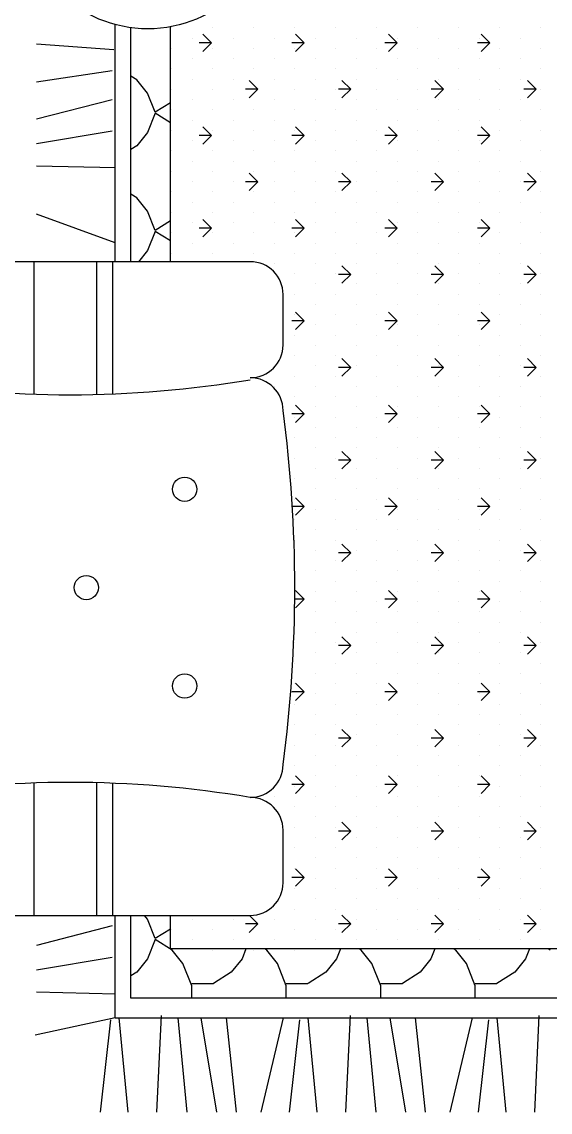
# Model space of a CAD drawing. Header units: inches. Extents: x 10.1 to 52.6, y 12.1 to 36.9.
# Drawn here: x 38.785 to 39.591, y 24.409 to 26.072 of the extents above; entities that cross this region are included whole.
import ezdxf

# ---------------------------------------------------------------- set-up
doc = ezdxf.new("R2010")
doc.units = ezdxf.units.IN
doc.header["$MEASUREMENT"] = 0
doc.layers.add('02', color=2, linetype='Continuous')
doc.layers.add('4', color=4, linetype='Continuous')

msp = doc.modelspace()

# ---------------------------------------------------------------- linework, layer by layer
at = {"layer": '02'}
for p, q in [((38.9278, 25.7063), (38.9278, 26.068)), ((38.9518, 25.7063), (38.9518, 26.0632)), ((39.0118, 25.7063), (39.0118, 26.0646)), ((39.014, 26.0629), (39.014, 26.0629)), ((39.0765, 26.0629), (39.0765, 26.0629)), ((39.139, 26.0629), (39.139, 26.0629)), ((39.2015, 26.0629), (39.2015, 26.0629)), ((39.264, 26.0629), (39.264, 26.0629)), ((39.3265, 26.0629), (39.3265, 26.0629)), ((39.389, 26.0629), (39.389, 26.0629)), ((39.4515, 26.0629), (39.4515, 26.0629)), ((39.514, 26.0629), (39.514, 26.0629)), ((39.5765, 26.0629), (39.5765, 26.0629)), ((39.0452, 26.0473), (39.0452, 26.0473)), ((39.0744, 26.0402), (39.0612, 26.0534)), ((39.1077, 26.0473), (39.1077, 26.0473)), ((39.1702, 26.0473), (39.1702, 26.0473)), ((39.2159, 26.0402), (39.2026, 26.0534)), ((39.2327, 26.0473), (39.2327, 26.0473)), ((39.2952, 26.0473), (39.2952, 26.0473)), ((39.3573, 26.0402), (39.344, 26.0534)), ((39.3577, 26.0473), (39.3577, 26.0473)), ((39.4202, 26.0473), (39.4202, 26.0473)), ((39.4827, 26.0473), (39.4827, 26.0473)), ((39.4987, 26.0402), (39.4854, 26.0534)), ((39.5452, 26.0473), (39.5452, 26.0473)), ((38.9256, 26.0294), (38.8078, 26.0378)), ((39.014, 26.0316), (39.014, 26.0316)), ((39.0744, 26.0402), (39.0557, 26.0402)), ((39.0744, 26.0402), (39.0612, 26.0269)), ((39.0765, 26.0316), (39.0765, 26.0316)), ((39.139, 26.0316), (39.139, 26.0316)), ((39.2159, 26.0402), (39.1971, 26.0402)), ((39.2015, 26.0316), (39.2015, 26.0316)), ((39.2159, 26.0402), (39.2026, 26.0269)), ((39.264, 26.0316), (39.264, 26.0316)), ((39.3265, 26.0316), (39.3265, 26.0316)), ((39.3573, 26.0402), (39.3385, 26.0402)), ((39.3573, 26.0402), (39.344, 26.0269)), ((39.389, 26.0316), (39.389, 26.0316)), ((39.4515, 26.0316), (39.4515, 26.0316)), ((39.4987, 26.0402), (39.48, 26.0402)), ((39.4987, 26.0402), (39.4854, 26.0269)), ((39.514, 26.0316), (39.514, 26.0316)), ((39.5765, 26.0316), (39.5765, 26.0316)), ((39.0452, 26.016), (39.0452, 26.016)), ((39.1077, 26.016), (39.1077, 26.016)), ((39.1702, 26.016), (39.1702, 26.016)), ((39.2327, 26.016), (39.2327, 26.016)), ((39.2952, 26.016), (39.2952, 26.016)), ((39.3577, 26.016), (39.3577, 26.016)), ((39.4202, 26.016), (39.4202, 26.016)), ((39.4827, 26.016), (39.4827, 26.016)), ((39.5452, 26.016), (39.5452, 26.016)), ((38.923, 25.9974), (38.8078, 25.9801)), ((39.014, 26.0004), (39.014, 26.0004)), ((39.0765, 26.0004), (39.0765, 26.0004)), ((39.139, 26.0004), (39.139, 26.0004)), ((39.2015, 26.0004), (39.2015, 26.0004)), ((39.264, 26.0004), (39.264, 26.0004)), ((39.3265, 26.0004), (39.3265, 26.0004)), ((39.389, 26.0004), (39.389, 26.0004)), ((39.4515, 26.0004), (39.4515, 26.0004)), ((39.514, 26.0004), (39.514, 26.0004)), ((39.5765, 26.0004), (39.5765, 26.0004)), ((38.9606, 25.9839), (38.9518, 25.9895)), ((38.9606, 25.9839), (38.9518, 25.9895)), ((38.977, 25.9635), (38.9607, 25.9839)), ((39.0452, 25.9848), (39.0452, 25.9848)), ((39.1077, 25.9848), (39.1077, 25.9848)), ((39.1451, 25.9695), (39.1319, 25.9827)), ((39.1702, 25.9848), (39.1702, 25.9848)), ((39.2327, 25.9848), (39.2327, 25.9848)), ((39.2866, 25.9695), (39.2733, 25.9827)), ((39.2952, 25.9848), (39.2952, 25.9848)), ((39.3577, 25.9848), (39.3577, 25.9848)), ((39.428, 25.9695), (39.4147, 25.9827)), ((39.4202, 25.9848), (39.4202, 25.9848)), ((39.4827, 25.9848), (39.4827, 25.9848)), ((39.5452, 25.9848), (39.5452, 25.9848)), ((39.5694, 25.9695), (39.5562, 25.9827)), ((38.9887, 25.9341), (38.977, 25.9635)), ((39.014, 25.9691), (39.014, 25.9691)), ((39.0765, 25.9691), (39.0765, 25.9691)), ((39.1451, 25.9695), (39.1264, 25.9695)), ((39.1451, 25.9695), (39.1319, 25.9562)), ((39.139, 25.9691), (39.139, 25.9691)), ((39.2015, 25.9691), (39.2015, 25.9691)), ((39.264, 25.9691), (39.264, 25.9691)), ((39.2866, 25.9695), (39.2678, 25.9695)), ((39.2866, 25.9695), (39.2733, 25.9562)), ((39.3265, 25.9691), (39.3265, 25.9691)), ((39.389, 25.9691), (39.389, 25.9691)), ((39.428, 25.9695), (39.4092, 25.9695)), ((39.428, 25.9695), (39.4147, 25.9562)), ((39.4515, 25.9691), (39.4515, 25.9691)), ((39.514, 25.9691), (39.514, 25.9691)), ((39.5694, 25.9695), (39.5507, 25.9695)), ((39.5694, 25.9695), (39.5562, 25.9562)), ((39.5765, 25.9691), (39.5765, 25.9691)), ((38.923, 25.9534), (38.8078, 25.9235)), ((39.0118, 25.9485), (38.9888, 25.9341)), ((39.0118, 25.9485), (38.9888, 25.9341)), ((39.0452, 25.9535), (39.0452, 25.9535)), ((39.1077, 25.9535), (39.1077, 25.9535)), ((39.1702, 25.9535), (39.1702, 25.9535)), ((39.2327, 25.9535), (39.2327, 25.9535)), ((39.2952, 25.9535), (39.2952, 25.9535)), ((39.3577, 25.9535), (39.3577, 25.9535)), ((39.4202, 25.9535), (39.4202, 25.9535)), ((39.4827, 25.9535), (39.4827, 25.9535)), ((39.5452, 25.9535), (39.5452, 25.9535)), ((38.9887, 25.9326), (38.977, 25.9032)), ((39.0118, 25.9182), (38.9887, 25.9326)), ((39.0118, 25.9182), (38.9887, 25.9326)), ((39.014, 25.9379), (39.014, 25.9379)), ((39.0765, 25.9379), (39.0765, 25.9379)), ((39.139, 25.9379), (39.139, 25.9379)), ((39.2015, 25.9379), (39.2015, 25.9379)), ((39.264, 25.9379), (39.264, 25.9379)), ((39.3265, 25.9379), (39.3265, 25.9379)), ((39.389, 25.9379), (39.389, 25.9379)), ((39.4515, 25.9379), (39.4515, 25.9379)), ((39.514, 25.9379), (39.514, 25.9379)), ((39.5765, 25.9379), (39.5765, 25.9379)), ((39.0452, 25.9223), (39.0452, 25.9223)), ((39.0744, 25.8988), (39.0612, 25.912)), ((39.1077, 25.9223), (39.1077, 25.9223)), ((39.1702, 25.9223), (39.1702, 25.9223)), ((39.2159, 25.8988), (39.2026, 25.912)), ((39.2327, 25.9223), (39.2327, 25.9223)), ((39.2952, 25.9223), (39.2952, 25.9223)), ((39.3573, 25.8988), (39.344, 25.912)), ((39.3577, 25.9223), (39.3577, 25.9223)), ((39.4202, 25.9223), (39.4202, 25.9223)), ((39.4827, 25.9223), (39.4827, 25.9223)), ((39.4987, 25.8988), (39.4854, 25.912)), ((39.5452, 25.9223), (39.5452, 25.9223)), ((38.923, 25.9054), (38.8078, 25.8861)), ((38.977, 25.9032), (38.9607, 25.8828)), ((39.014, 25.9066), (39.014, 25.9066)), ((39.0452, 25.891), (39.0452, 25.891)), ((39.0744, 25.8988), (39.0557, 25.8988)), ((39.0744, 25.8988), (39.0612, 25.8855)), ((39.0765, 25.9066), (39.0765, 25.9066)), ((39.1077, 25.891), (39.1077, 25.891)), ((39.139, 25.9066), (39.139, 25.9066)), ((39.1702, 25.891), (39.1702, 25.891)), ((39.2159, 25.8988), (39.1971, 25.8988)), ((39.2015, 25.9066), (39.2015, 25.9066)), ((39.2159, 25.8988), (39.2026, 25.8855)), ((39.2327, 25.891), (39.2327, 25.891)), ((39.264, 25.9066), (39.264, 25.9066)), ((39.2952, 25.891), (39.2952, 25.891)), ((39.3265, 25.9066), (39.3265, 25.9066)), ((39.3573, 25.8988), (39.3385, 25.8988)), ((39.3573, 25.8988), (39.344, 25.8855)), ((39.3577, 25.891), (39.3577, 25.891)), ((39.389, 25.9066), (39.389, 25.9066)), ((39.4202, 25.891), (39.4202, 25.891)), ((39.4515, 25.9066), (39.4515, 25.9066)), ((39.4987, 25.8988), (39.48, 25.8988)), ((39.4827, 25.891), (39.4827, 25.891)), ((39.4987, 25.8988), (39.4854, 25.8855)), ((39.514, 25.9066), (39.514, 25.9066)), ((39.5452, 25.891), (39.5452, 25.891)), ((39.5765, 25.9066), (39.5765, 25.9066)), ((38.9607, 25.8828), (38.9518, 25.8772)), ((38.9607, 25.8828), (38.9518, 25.8772)), ((39.014, 25.8754), (39.014, 25.8754)), ((39.0765, 25.8754), (39.0765, 25.8754)), ((39.139, 25.8754), (39.139, 25.8754)), ((39.2015, 25.8754), (39.2015, 25.8754)), ((39.264, 25.8754), (39.264, 25.8754)), ((39.3265, 25.8754), (39.3265, 25.8754)), ((39.389, 25.8754), (39.389, 25.8754)), ((39.4515, 25.8754), (39.4515, 25.8754)), ((39.514, 25.8754), (39.514, 25.8754)), ((39.5765, 25.8754), (39.5765, 25.8754)), ((39.0452, 25.8598), (39.0452, 25.8598)), ((39.1077, 25.8598), (39.1077, 25.8598)), ((39.1702, 25.8598), (39.1702, 25.8598)), ((39.2327, 25.8598), (39.2327, 25.8598)), ((39.2952, 25.8598), (39.2952, 25.8598)), ((39.3577, 25.8598), (39.3577, 25.8598)), ((39.4202, 25.8598), (39.4202, 25.8598)), ((39.4827, 25.8598), (39.4827, 25.8598)), ((39.5452, 25.8598), (39.5452, 25.8598)), ((38.9283, 25.8493), (38.8078, 25.8522)), ((39.014, 25.8441), (39.014, 25.8441)), ((39.0765, 25.8441), (39.0765, 25.8441)), ((39.1451, 25.828), (39.1319, 25.8413)), ((39.139, 25.8441), (39.139, 25.8441)), ((39.2015, 25.8441), (39.2015, 25.8441)), ((39.264, 25.8441), (39.264, 25.8441)), ((39.2866, 25.828), (39.2733, 25.8413)), ((39.3265, 25.8441), (39.3265, 25.8441)), ((39.389, 25.8441), (39.389, 25.8441)), ((39.428, 25.828), (39.4147, 25.8413)), ((39.4515, 25.8441), (39.4515, 25.8441)), ((39.514, 25.8441), (39.514, 25.8441)), ((39.5694, 25.828), (39.5562, 25.8413)), ((39.5765, 25.8441), (39.5765, 25.8441)), ((39.0452, 25.8285), (39.0452, 25.8285)), ((39.1077, 25.8285), (39.1077, 25.8285)), ((39.1451, 25.828), (39.1264, 25.828)), ((39.1451, 25.828), (39.1319, 25.8148)), ((39.1702, 25.8285), (39.1702, 25.8285)), ((39.2327, 25.8285), (39.2327, 25.8285)), ((39.2866, 25.828), (39.2678, 25.828)), ((39.2866, 25.828), (39.2733, 25.8148)), ((39.2952, 25.8285), (39.2952, 25.8285)), ((39.3577, 25.8285), (39.3577, 25.8285)), ((39.428, 25.828), (39.4092, 25.828)), ((39.428, 25.828), (39.4147, 25.8148)), ((39.4202, 25.8285), (39.4202, 25.8285)), ((39.4827, 25.8285), (39.4827, 25.8285)), ((39.5452, 25.8285), (39.5452, 25.8285)), ((39.5694, 25.828), (39.5507, 25.828)), ((39.5694, 25.828), (39.5562, 25.8148)), ((38.9606, 25.8039), (38.9518, 25.8095)), ((38.9606, 25.8039), (38.9518, 25.8095)), ((39.014, 25.8129), (39.014, 25.8129)), ((39.0765, 25.8129), (39.0765, 25.8129)), ((39.139, 25.8129), (39.139, 25.8129)), ((39.2015, 25.8129), (39.2015, 25.8129)), ((39.264, 25.8129), (39.264, 25.8129)), ((39.3265, 25.8129), (39.3265, 25.8129)), ((39.389, 25.8129), (39.389, 25.8129)), ((39.4515, 25.8129), (39.4515, 25.8129)), ((39.514, 25.8129), (39.514, 25.8129)), ((39.5765, 25.8129), (39.5765, 25.8129)), ((38.977, 25.7835), (38.9607, 25.8039)), ((39.0452, 25.7973), (39.0452, 25.7973)), ((39.1077, 25.7973), (39.1077, 25.7973)), ((39.1702, 25.7973), (39.1702, 25.7973)), ((39.2327, 25.7973), (39.2327, 25.7973)), ((39.2952, 25.7973), (39.2952, 25.7973)), ((39.3577, 25.7973), (39.3577, 25.7973)), ((39.4202, 25.7973), (39.4202, 25.7973)), ((39.4827, 25.7973), (39.4827, 25.7973)), ((39.5452, 25.7973), (39.5452, 25.7973)), ((38.9278, 25.7351), (38.8078, 25.779)), ((38.9887, 25.7541), (38.977, 25.7835)), ((39.014, 25.7816), (39.014, 25.7816)), ((39.0765, 25.7816), (39.0765, 25.7816)), ((39.139, 25.7816), (39.139, 25.7816)), ((39.2015, 25.7816), (39.2015, 25.7816)), ((39.264, 25.7816), (39.264, 25.7816)), ((39.3265, 25.7816), (39.3265, 25.7816)), ((39.389, 25.7816), (39.389, 25.7816)), ((39.4515, 25.7816), (39.4515, 25.7816)), ((39.514, 25.7816), (39.514, 25.7816)), ((39.5765, 25.7816), (39.5765, 25.7816)), ((39.0118, 25.7685), (38.9888, 25.7541)), ((39.0118, 25.7685), (38.9888, 25.7541)), ((39.0452, 25.766), (39.0452, 25.766)), ((39.0744, 25.7573), (39.0612, 25.7706)), ((39.1077, 25.766), (39.1077, 25.766)), ((39.1702, 25.766), (39.1702, 25.766)), ((39.2159, 25.7573), (39.2026, 25.7706)), ((39.2327, 25.766), (39.2327, 25.766)), ((39.2952, 25.766), (39.2952, 25.766)), ((39.3573, 25.7573), (39.344, 25.7706)), ((39.3577, 25.766), (39.3577, 25.766)), ((39.4202, 25.766), (39.4202, 25.766)), ((39.4827, 25.766), (39.4827, 25.766)), ((39.4987, 25.7573), (39.4854, 25.7706)), ((39.5452, 25.766), (39.5452, 25.766)), ((38.9887, 25.7526), (38.977, 25.7232)), ((39.0118, 25.7382), (38.9887, 25.7526)), ((39.0118, 25.7382), (38.9887, 25.7526)), ((39.014, 25.7504), (39.014, 25.7504)), ((39.0744, 25.7573), (39.0557, 25.7573)), ((39.0744, 25.7573), (39.0612, 25.7441)), ((39.0765, 25.7504), (39.0765, 25.7504)), ((39.139, 25.7504), (39.139, 25.7504)), ((39.2159, 25.7573), (39.1971, 25.7573)), ((39.2015, 25.7504), (39.2015, 25.7504)), ((39.2159, 25.7573), (39.2026, 25.7441)), ((39.264, 25.7504), (39.264, 25.7504)), ((39.3265, 25.7504), (39.3265, 25.7504)), ((39.3573, 25.7573), (39.3385, 25.7573)), ((39.3573, 25.7573), (39.344, 25.7441)), ((39.389, 25.7504), (39.389, 25.7504)), ((39.4515, 25.7504), (39.4515, 25.7504)), ((39.4987, 25.7573), (39.48, 25.7573)), ((39.4987, 25.7573), (39.4854, 25.7441)), ((39.514, 25.7504), (39.514, 25.7504)), ((39.5765, 25.7504), (39.5765, 25.7504)), ((39.0452, 25.7348), (39.0452, 25.7348)), ((39.1077, 25.7348), (39.1077, 25.7348)), ((39.1702, 25.7348), (39.1702, 25.7348)), ((39.2327, 25.7348), (39.2327, 25.7348)), ((39.2952, 25.7348), (39.2952, 25.7348)), ((39.3577, 25.7348), (39.3577, 25.7348)), ((39.4202, 25.7348), (39.4202, 25.7348)), ((39.4827, 25.7348), (39.4827, 25.7348)), ((39.5452, 25.7348), (39.5452, 25.7348)), ((38.977, 25.7232), (38.9634, 25.7063)), ((39.014, 25.7191), (39.014, 25.7191)), ((39.0765, 25.7191), (39.0765, 25.7191)), ((39.139, 25.7191), (39.139, 25.7191)), ((39.2015, 25.7191), (39.2015, 25.7191)), ((39.264, 25.7191), (39.264, 25.7191)), ((39.3265, 25.7191), (39.3265, 25.7191)), ((39.389, 25.7191), (39.389, 25.7191)), ((39.4515, 25.7191), (39.4515, 25.7191)), ((39.514, 25.7191), (39.514, 25.7191)), ((39.5765, 25.7191), (39.5765, 25.7191)), ((38.8041, 25.5042), (38.8041, 25.7063)), ((38.8997, 25.5039), (38.8997, 25.7063)), ((38.9243, 25.5047), (38.9243, 25.7063)), ((39.1702, 25.7035), (39.1702, 25.7035)), ((39.2327, 25.7035), (39.2327, 25.7035)), ((39.2866, 25.6866), (39.2733, 25.6999)), ((39.2952, 25.7035), (39.2952, 25.7035)), ((39.3577, 25.7035), (39.3577, 25.7035)), ((39.428, 25.6866), (39.4147, 25.6999)), ((39.4202, 25.7035), (39.4202, 25.7035)), ((39.4827, 25.7035), (39.4827, 25.7035)), ((39.5452, 25.7035), (39.5452, 25.7035)), ((39.5694, 25.6866), (39.5562, 25.6999)), ((39.2015, 25.6879), (39.2015, 25.6879)), ((39.264, 25.6879), (39.264, 25.6879)), ((39.2866, 25.6866), (39.2678, 25.6866)), ((39.2866, 25.6866), (39.2733, 25.6734)), ((39.3265, 25.6879), (39.3265, 25.6879)), ((39.389, 25.6879), (39.389, 25.6879)), ((39.428, 25.6866), (39.4092, 25.6866)), ((39.428, 25.6866), (39.4147, 25.6734)), ((39.4515, 25.6879), (39.4515, 25.6879)), ((39.514, 25.6879), (39.514, 25.6879)), ((39.5694, 25.6866), (39.5507, 25.6866)), ((39.5694, 25.6866), (39.5562, 25.6734)), ((39.5765, 25.6879), (39.5765, 25.6879)), ((39.2327, 25.6723), (39.2327, 25.6723)), ((39.2952, 25.6723), (39.2952, 25.6723)), ((39.3577, 25.6723), (39.3577, 25.6723)), ((39.4202, 25.6723), (39.4202, 25.6723)), ((39.4827, 25.6723), (39.4827, 25.6723)), ((39.5452, 25.6723), (39.5452, 25.6723)), ((39.2015, 25.6566), (39.2015, 25.6566)), ((39.264, 25.6566), (39.264, 25.6566)), ((39.3265, 25.6566), (39.3265, 25.6566)), ((39.389, 25.6566), (39.389, 25.6566)), ((39.4515, 25.6566), (39.4515, 25.6566)), ((39.514, 25.6566), (39.514, 25.6566)), ((39.5765, 25.6566), (39.5765, 25.6566)), ((39.2015, 25.6254), (39.2015, 25.6254)), ((39.2159, 25.6159), (39.2026, 25.6292)), ((39.2327, 25.641), (39.2327, 25.641)), ((39.264, 25.6254), (39.264, 25.6254)), ((39.2952, 25.641), (39.2952, 25.641)), ((39.3265, 25.6254), (39.3265, 25.6254)), ((39.3573, 25.6159), (39.344, 25.6292)), ((39.3577, 25.641), (39.3577, 25.641)), ((39.389, 25.6254), (39.389, 25.6254)), ((39.4202, 25.641), (39.4202, 25.641)), ((39.4515, 25.6254), (39.4515, 25.6254)), ((39.4827, 25.641), (39.4827, 25.641)), ((39.4987, 25.6159), (39.4854, 25.6292)), ((39.514, 25.6254), (39.514, 25.6254)), ((39.5452, 25.641), (39.5452, 25.641)), ((39.5765, 25.6254), (39.5765, 25.6254)), ((39.2159, 25.6159), (39.1971, 25.6159)), ((39.2159, 25.6159), (39.2026, 25.6027)), ((39.2327, 25.6098), (39.2327, 25.6098)), ((39.2952, 25.6098), (39.2952, 25.6098)), ((39.3573, 25.6159), (39.3385, 25.6159)), ((39.3573, 25.6159), (39.344, 25.6027)), ((39.3577, 25.6098), (39.3577, 25.6098)), ((39.4202, 25.6098), (39.4202, 25.6098)), ((39.4987, 25.6159), (39.48, 25.6159)), ((39.4827, 25.6098), (39.4827, 25.6098)), ((39.4987, 25.6159), (39.4854, 25.6027)), ((39.5452, 25.6098), (39.5452, 25.6098)), ((39.2015, 25.5941), (39.2015, 25.5941)), ((39.264, 25.5941), (39.264, 25.5941)), ((39.3265, 25.5941), (39.3265, 25.5941)), ((39.389, 25.5941), (39.389, 25.5941)), ((39.4515, 25.5941), (39.4515, 25.5941)), ((39.514, 25.5941), (39.514, 25.5941)), ((39.5765, 25.5941), (39.5765, 25.5941)), ((39.2327, 25.5785), (39.2327, 25.5785)), ((39.2952, 25.5785), (39.2952, 25.5785)), ((39.3577, 25.5785), (39.3577, 25.5785)), ((39.4202, 25.5785), (39.4202, 25.5785)), ((39.4827, 25.5785), (39.4827, 25.5785)), ((39.5452, 25.5785), (39.5452, 25.5785)), ((39.2015, 25.5629), (39.2015, 25.5629)), ((39.264, 25.5629), (39.264, 25.5629)), ((39.2866, 25.5452), (39.2733, 25.5585)), ((39.3265, 25.5629), (39.3265, 25.5629)), ((39.389, 25.5629), (39.389, 25.5629)), ((39.428, 25.5452), (39.4147, 25.5585)), ((39.4515, 25.5629), (39.4515, 25.5629)), ((39.514, 25.5629), (39.514, 25.5629)), ((39.5694, 25.5452), (39.5562, 25.5585)), ((39.5765, 25.5629), (39.5765, 25.5629)), ((39.2327, 25.5473), (39.2327, 25.5473)), ((39.2866, 25.5452), (39.2678, 25.5452)), ((39.2866, 25.5452), (39.2733, 25.5319)), ((39.2952, 25.5473), (39.2952, 25.5473)), ((39.3577, 25.5473), (39.3577, 25.5473)), ((39.428, 25.5452), (39.4092, 25.5452)), ((39.428, 25.5452), (39.4147, 25.5319)), ((39.4202, 25.5473), (39.4202, 25.5473)), ((39.4827, 25.5473), (39.4827, 25.5473)), ((39.5452, 25.5473), (39.5452, 25.5473)), ((39.5694, 25.5452), (39.5507, 25.5452)), ((39.5694, 25.5452), (39.5562, 25.5319)), ((39.2015, 25.5316), (39.2015, 25.5316)), ((39.264, 25.5316), (39.264, 25.5316)), ((39.3265, 25.5316), (39.3265, 25.5316)), ((39.389, 25.5316), (39.389, 25.5316)), ((39.4515, 25.5316), (39.4515, 25.5316)), ((39.514, 25.5316), (39.514, 25.5316)), ((39.5765, 25.5316), (39.5765, 25.5316)), ((39.1702, 25.516), (39.1702, 25.516)), ((39.2327, 25.516), (39.2327, 25.516)), ((39.2952, 25.516), (39.2952, 25.516)), ((39.3577, 25.516), (39.3577, 25.516)), ((39.4202, 25.516), (39.4202, 25.516)), ((39.4827, 25.516), (39.4827, 25.516)), ((39.5452, 25.516), (39.5452, 25.516)), ((39.2015, 25.5004), (39.2015, 25.5004)), ((39.264, 25.5004), (39.264, 25.5004)), ((39.3265, 25.5004), (39.3265, 25.5004)), ((39.389, 25.5004), (39.389, 25.5004)), ((39.4515, 25.5004), (39.4515, 25.5004)), ((39.514, 25.5004), (39.514, 25.5004)), ((39.5765, 25.5004), (39.5765, 25.5004)), ((39.2159, 25.4745), (39.2026, 25.4877)), ((39.2327, 25.4848), (39.2327, 25.4848)), ((39.2952, 25.4848), (39.2952, 25.4848)), ((39.3573, 25.4745), (39.344, 25.4877)), ((39.3577, 25.4848), (39.3577, 25.4848)), ((39.4202, 25.4848), (39.4202, 25.4848)), ((39.4827, 25.4848), (39.4827, 25.4848)), ((39.4987, 25.4745), (39.4854, 25.4877)), ((39.5452, 25.4848), (39.5452, 25.4848)), ((39.2159, 25.4745), (39.1971, 25.4745)), ((39.2015, 25.4691), (39.2015, 25.4691)), ((39.2159, 25.4745), (39.2026, 25.4612)), ((39.264, 25.4691), (39.264, 25.4691)), ((39.3265, 25.4691), (39.3265, 25.4691)), ((39.3573, 25.4745), (39.3385, 25.4745)), ((39.3573, 25.4745), (39.344, 25.4612)), ((39.389, 25.4691), (39.389, 25.4691)), ((39.4515, 25.4691), (39.4515, 25.4691)), ((39.4987, 25.4745), (39.48, 25.4745)), ((39.4987, 25.4745), (39.4854, 25.4612)), ((39.514, 25.4691), (39.514, 25.4691)), ((39.5765, 25.4691), (39.5765, 25.4691)), ((39.2327, 25.4535), (39.2327, 25.4535)), ((39.2952, 25.4535), (39.2952, 25.4535)), ((39.3577, 25.4535), (39.3577, 25.4535)), ((39.4202, 25.4535), (39.4202, 25.4535)), ((39.4827, 25.4535), (39.4827, 25.4535)), ((39.5452, 25.4535), (39.5452, 25.4535)), ((39.2015, 25.4379), (39.2015, 25.4379)), ((39.264, 25.4379), (39.264, 25.4379)), ((39.3265, 25.4379), (39.3265, 25.4379)), ((39.389, 25.4379), (39.389, 25.4379)), ((39.4515, 25.4379), (39.4515, 25.4379)), ((39.514, 25.4379), (39.514, 25.4379)), ((39.5765, 25.4379), (39.5765, 25.4379)), ((39.2327, 25.4223), (39.2327, 25.4223)), ((39.2866, 25.4038), (39.2733, 25.417)), ((39.2952, 25.4223), (39.2952, 25.4223)), ((39.3577, 25.4223), (39.3577, 25.4223)), ((39.428, 25.4038), (39.4147, 25.417)), ((39.4202, 25.4223), (39.4202, 25.4223)), ((39.4827, 25.4223), (39.4827, 25.4223)), ((39.5452, 25.4223), (39.5452, 25.4223)), ((39.5694, 25.4038), (39.5562, 25.417)), ((39.2015, 25.4066), (39.2015, 25.4066)), ((39.264, 25.4066), (39.264, 25.4066)), ((39.2866, 25.4038), (39.2678, 25.4038)), ((39.2866, 25.4038), (39.2733, 25.3905)), ((39.3265, 25.4066), (39.3265, 25.4066)), ((39.389, 25.4066), (39.389, 25.4066)), ((39.428, 25.4038), (39.4092, 25.4038)), ((39.428, 25.4038), (39.4147, 25.3905)), ((39.4515, 25.4066), (39.4515, 25.4066)), ((39.514, 25.4066), (39.514, 25.4066)), ((39.5694, 25.4038), (39.5507, 25.4038)), ((39.5694, 25.4038), (39.5562, 25.3905)), ((39.5765, 25.4066), (39.5765, 25.4066)), ((39.2015, 25.3754), (39.2015, 25.3754)), ((39.2327, 25.391), (39.2327, 25.391)), ((39.264, 25.3754), (39.264, 25.3754)), ((39.2952, 25.391), (39.2952, 25.391)), ((39.3265, 25.3754), (39.3265, 25.3754)), ((39.3577, 25.391), (39.3577, 25.391)), ((39.389, 25.3754), (39.389, 25.3754)), ((39.4202, 25.391), (39.4202, 25.391)), ((39.4515, 25.3754), (39.4515, 25.3754)), ((39.4827, 25.391), (39.4827, 25.391)), ((39.514, 25.3754), (39.514, 25.3754)), ((39.5452, 25.391), (39.5452, 25.391)), ((39.5765, 25.3754), (39.5765, 25.3754)), ((39.2327, 25.3598), (39.2327, 25.3598)), ((39.2952, 25.3598), (39.2952, 25.3598)), ((39.3577, 25.3598), (39.3577, 25.3598)), ((39.4202, 25.3598), (39.4202, 25.3598)), ((39.4827, 25.3598), (39.4827, 25.3598)), ((39.5452, 25.3598), (39.5452, 25.3598)), ((39.2015, 25.3441), (39.2015, 25.3441)), ((39.2159, 25.3331), (39.2026, 25.3463)), ((39.264, 25.3441), (39.264, 25.3441)), ((39.3265, 25.3441), (39.3265, 25.3441)), ((39.3573, 25.3331), (39.344, 25.3463)), ((39.389, 25.3441), (39.389, 25.3441)), ((39.4515, 25.3441), (39.4515, 25.3441)), ((39.4987, 25.3331), (39.4854, 25.3463)), ((39.514, 25.3441), (39.514, 25.3441)), ((39.5765, 25.3441), (39.5765, 25.3441)), ((39.2159, 25.3331), (39.1977, 25.3331)), ((39.2159, 25.3331), (39.2026, 25.3198)), ((39.2327, 25.3285), (39.2327, 25.3285)), ((39.2952, 25.3285), (39.2952, 25.3285)), ((39.3573, 25.3331), (39.3385, 25.3331)), ((39.3573, 25.3331), (39.344, 25.3198)), ((39.3577, 25.3285), (39.3577, 25.3285)), ((39.4202, 25.3285), (39.4202, 25.3285)), ((39.4987, 25.3331), (39.48, 25.3331)), ((39.4827, 25.3285), (39.4827, 25.3285)), ((39.4987, 25.3331), (39.4854, 25.3198)), ((39.5452, 25.3285), (39.5452, 25.3285)), ((39.2015, 25.3129), (39.2015, 25.3129)), ((39.264, 25.3129), (39.264, 25.3129)), ((39.3265, 25.3129), (39.3265, 25.3129)), ((39.389, 25.3129), (39.389, 25.3129)), ((39.4515, 25.3129), (39.4515, 25.3129)), ((39.514, 25.3129), (39.514, 25.3129)), ((39.5765, 25.3129), (39.5765, 25.3129)), ((39.2327, 25.2973), (39.2327, 25.2973)), ((39.2952, 25.2973), (39.2952, 25.2973)), ((39.3577, 25.2973), (39.3577, 25.2973)), ((39.4202, 25.2973), (39.4202, 25.2973)), ((39.4827, 25.2973), (39.4827, 25.2973)), ((39.5452, 25.2973), (39.5452, 25.2973)), ((39.2015, 25.2816), (39.2015, 25.2816)), ((39.264, 25.2816), (39.264, 25.2816)), ((39.2866, 25.2624), (39.2733, 25.2756)), ((39.3265, 25.2816), (39.3265, 25.2816)), ((39.389, 25.2816), (39.389, 25.2816)), ((39.428, 25.2624), (39.4147, 25.2756)), ((39.4515, 25.2816), (39.4515, 25.2816)), ((39.514, 25.2816), (39.514, 25.2816)), ((39.5694, 25.2624), (39.5562, 25.2756)), ((39.5765, 25.2816), (39.5765, 25.2816)), ((39.2327, 25.266), (39.2327, 25.266)), ((39.2866, 25.2624), (39.2678, 25.2624)), ((39.2866, 25.2624), (39.2733, 25.2491)), ((39.2952, 25.266), (39.2952, 25.266)), ((39.3577, 25.266), (39.3577, 25.266)), ((39.428, 25.2624), (39.4092, 25.2624)), ((39.428, 25.2624), (39.4147, 25.2491)), ((39.4202, 25.266), (39.4202, 25.266)), ((39.4827, 25.266), (39.4827, 25.266)), ((39.5452, 25.266), (39.5452, 25.266)), ((39.5694, 25.2624), (39.5507, 25.2624)), ((39.5694, 25.2624), (39.5562, 25.2491)), ((39.2015, 25.2504), (39.2015, 25.2504)), ((39.264, 25.2504), (39.264, 25.2504)), ((39.3265, 25.2504), (39.3265, 25.2504)), ((39.389, 25.2504), (39.389, 25.2504)), ((39.4515, 25.2504), (39.4515, 25.2504)), ((39.514, 25.2504), (39.514, 25.2504)), ((39.5765, 25.2504), (39.5765, 25.2504)), ((39.2327, 25.2348), (39.2327, 25.2348)), ((39.2952, 25.2348), (39.2952, 25.2348)), ((39.3577, 25.2348), (39.3577, 25.2348)), ((39.4202, 25.2348), (39.4202, 25.2348)), ((39.4827, 25.2348), (39.4827, 25.2348)), ((39.5452, 25.2348), (39.5452, 25.2348)), ((39.2015, 25.2191), (39.2015, 25.2191)), ((39.264, 25.2191), (39.264, 25.2191)), ((39.3265, 25.2191), (39.3265, 25.2191)), ((39.389, 25.2191), (39.389, 25.2191)), ((39.4515, 25.2191), (39.4515, 25.2191)), ((39.514, 25.2191), (39.514, 25.2191)), ((39.5765, 25.2191), (39.5765, 25.2191)), ((39.2159, 25.1916), (39.2026, 25.2049)), ((39.2327, 25.2035), (39.2327, 25.2035)), ((39.2952, 25.2035), (39.2952, 25.2035)), ((39.3573, 25.1916), (39.344, 25.2049)), ((39.3577, 25.2035), (39.3577, 25.2035)), ((39.4202, 25.2035), (39.4202, 25.2035)), ((39.4827, 25.2035), (39.4827, 25.2035)), ((39.4987, 25.1916), (39.4854, 25.2049)), ((39.5452, 25.2035), (39.5452, 25.2035)), ((39.2159, 25.1916), (39.2013, 25.1916)), ((39.2015, 25.1879), (39.2015, 25.1879)), ((39.2159, 25.1916), (39.2026, 25.1784)), ((39.264, 25.1879), (39.264, 25.1879)), ((39.3265, 25.1879), (39.3265, 25.1879)), ((39.3573, 25.1916), (39.3385, 25.1916)), ((39.3573, 25.1916), (39.344, 25.1784)), ((39.389, 25.1879), (39.389, 25.1879)), ((39.4515, 25.1879), (39.4515, 25.1879)), ((39.4987, 25.1916), (39.48, 25.1916)), ((39.4987, 25.1916), (39.4854, 25.1784)), ((39.514, 25.1879), (39.514, 25.1879)), ((39.5765, 25.1879), (39.5765, 25.1879)), ((39.2327, 25.1723), (39.2327, 25.1723)), ((39.2952, 25.1723), (39.2952, 25.1723)), ((39.3577, 25.1723), (39.3577, 25.1723)), ((39.4202, 25.1723), (39.4202, 25.1723)), ((39.4827, 25.1723), (39.4827, 25.1723)), ((39.5452, 25.1723), (39.5452, 25.1723)), ((39.2015, 25.1566), (39.2015, 25.1566)), ((39.264, 25.1566), (39.264, 25.1566)), ((39.3265, 25.1566), (39.3265, 25.1566)), ((39.389, 25.1566), (39.389, 25.1566)), ((39.4515, 25.1566), (39.4515, 25.1566)), ((39.514, 25.1566), (39.514, 25.1566)), ((39.5765, 25.1566), (39.5765, 25.1566)), ((39.2327, 25.141), (39.2327, 25.141)), ((39.2866, 25.1209), (39.2733, 25.1342)), ((39.2952, 25.141), (39.2952, 25.141)), ((39.3577, 25.141), (39.3577, 25.141)), ((39.428, 25.1209), (39.4147, 25.1342)), ((39.4202, 25.141), (39.4202, 25.141)), ((39.4827, 25.141), (39.4827, 25.141)), ((39.5452, 25.141), (39.5452, 25.141)), ((39.5694, 25.1209), (39.5562, 25.1342)), ((39.2015, 25.1254), (39.2015, 25.1254)), ((39.2327, 25.1098), (39.2327, 25.1098)), ((39.264, 25.1254), (39.264, 25.1254)), ((39.2866, 25.1209), (39.2678, 25.1209)), ((39.2866, 25.1209), (39.2733, 25.1077)), ((39.2952, 25.1098), (39.2952, 25.1098)), ((39.3265, 25.1254), (39.3265, 25.1254)), ((39.3577, 25.1098), (39.3577, 25.1098)), ((39.389, 25.1254), (39.389, 25.1254)), ((39.428, 25.1209), (39.4092, 25.1209)), ((39.428, 25.1209), (39.4147, 25.1077)), ((39.4202, 25.1098), (39.4202, 25.1098)), ((39.4515, 25.1254), (39.4515, 25.1254)), ((39.4827, 25.1098), (39.4827, 25.1098)), ((39.514, 25.1254), (39.514, 25.1254)), ((39.5452, 25.1098), (39.5452, 25.1098)), ((39.5694, 25.1209), (39.5507, 25.1209)), ((39.5694, 25.1209), (39.5562, 25.1077)), ((39.5765, 25.1254), (39.5765, 25.1254)), ((39.2015, 25.0941), (39.2015, 25.0941)), ((39.264, 25.0941), (39.264, 25.0941)), ((39.3265, 25.0941), (39.3265, 25.0941)), ((39.389, 25.0941), (39.389, 25.0941)), ((39.4515, 25.0941), (39.4515, 25.0941)), ((39.514, 25.0941), (39.514, 25.0941)), ((39.5765, 25.0941), (39.5765, 25.0941)), ((39.2327, 25.0785), (39.2327, 25.0785)), ((39.2952, 25.0785), (39.2952, 25.0785)), ((39.3577, 25.0785), (39.3577, 25.0785)), ((39.4202, 25.0785), (39.4202, 25.0785)), ((39.4827, 25.0785), (39.4827, 25.0785)), ((39.5452, 25.0785), (39.5452, 25.0785)), ((39.2015, 25.0629), (39.2015, 25.0629)), ((39.2159, 25.0502), (39.2026, 25.0635)), ((39.264, 25.0629), (39.264, 25.0629)), ((39.3265, 25.0629), (39.3265, 25.0629)), ((39.3573, 25.0502), (39.344, 25.0635)), ((39.389, 25.0629), (39.389, 25.0629)), ((39.4515, 25.0629), (39.4515, 25.0629)), ((39.4987, 25.0502), (39.4854, 25.0635)), ((39.514, 25.0629), (39.514, 25.0629)), ((39.5765, 25.0629), (39.5765, 25.0629)), ((39.2159, 25.0502), (39.1971, 25.0502)), ((39.2159, 25.0502), (39.2026, 25.037)), ((39.2327, 25.0473), (39.2327, 25.0473)), ((39.2952, 25.0473), (39.2952, 25.0473)), ((39.3573, 25.0502), (39.3385, 25.0502)), ((39.3573, 25.0502), (39.344, 25.037)), ((39.3577, 25.0473), (39.3577, 25.0473)), ((39.4202, 25.0473), (39.4202, 25.0473)), ((39.4987, 25.0502), (39.48, 25.0502)), ((39.4827, 25.0473), (39.4827, 25.0473)), ((39.4987, 25.0502), (39.4854, 25.037)), ((39.5452, 25.0473), (39.5452, 25.0473)), ((39.2015, 25.0316), (39.2015, 25.0316)), ((39.264, 25.0316), (39.264, 25.0316)), ((39.3265, 25.0316), (39.3265, 25.0316)), ((39.389, 25.0316), (39.389, 25.0316)), ((39.4515, 25.0316), (39.4515, 25.0316)), ((39.514, 25.0316), (39.514, 25.0316)), ((39.5765, 25.0316), (39.5765, 25.0316)), ((39.2327, 25.016), (39.2327, 25.016)), ((39.2952, 25.016), (39.2952, 25.016)), ((39.3577, 25.016), (39.3577, 25.016)), ((39.4202, 25.016), (39.4202, 25.016)), ((39.4827, 25.016), (39.4827, 25.016)), ((39.5452, 25.016), (39.5452, 25.016)), ((39.2015, 25.0004), (39.2015, 25.0004)), ((39.264, 25.0004), (39.264, 25.0004)), ((39.2866, 24.9795), (39.2733, 24.9928)), ((39.3265, 25.0004), (39.3265, 25.0004)), ((39.389, 25.0004), (39.389, 25.0004)), ((39.428, 24.9795), (39.4147, 24.9928)), ((39.4515, 25.0004), (39.4515, 25.0004)), ((39.514, 25.0004), (39.514, 25.0004)), ((39.5694, 24.9795), (39.5562, 24.9928)), ((39.5765, 25.0004), (39.5765, 25.0004)), ((39.2327, 24.9848), (39.2327, 24.9848)), ((39.2866, 24.9795), (39.2678, 24.9795)), ((39.2866, 24.9795), (39.2733, 24.9663)), ((39.2952, 24.9848), (39.2952, 24.9848)), ((39.3577, 24.9848), (39.3577, 24.9848)), ((39.428, 24.9795), (39.4092, 24.9795)), ((39.428, 24.9795), (39.4147, 24.9663)), ((39.4202, 24.9848), (39.4202, 24.9848)), ((39.4827, 24.9848), (39.4827, 24.9848)), ((39.5452, 24.9848), (39.5452, 24.9848)), ((39.5694, 24.9795), (39.5507, 24.9795)), ((39.5694, 24.9795), (39.5562, 24.9663)), ((39.2015, 24.9691), (39.2015, 24.9691)), ((39.264, 24.9691), (39.264, 24.9691)), ((39.3265, 24.9691), (39.3265, 24.9691)), ((39.389, 24.9691), (39.389, 24.9691)), ((39.4515, 24.9691), (39.4515, 24.9691)), ((39.514, 24.9691), (39.514, 24.9691)), ((39.5765, 24.9691), (39.5765, 24.9691)), ((39.2327, 24.9535), (39.2327, 24.9535)), ((39.2952, 24.9535), (39.2952, 24.9535)), ((39.3577, 24.9535), (39.3577, 24.9535)), ((39.4202, 24.9535), (39.4202, 24.9535)), ((39.4827, 24.9535), (39.4827, 24.9535)), ((39.5452, 24.9535), (39.5452, 24.9535)), ((39.2015, 24.9379), (39.2015, 24.9379)), ((39.264, 24.9379), (39.264, 24.9379)), ((39.3265, 24.9379), (39.3265, 24.9379)), ((39.389, 24.9379), (39.389, 24.9379)), ((39.4515, 24.9379), (39.4515, 24.9379)), ((39.514, 24.9379), (39.514, 24.9379)), ((39.5765, 24.9379), (39.5765, 24.9379)), ((38.8041, 24.7093), (38.8041, 24.9113)), ((38.8997, 24.7093), (38.8997, 24.9117)), ((38.9243, 24.7093), (38.9243, 24.9109)), ((39.2159, 24.9088), (39.2026, 24.9221)), ((39.2327, 24.9223), (39.2327, 24.9223)), ((39.2952, 24.9223), (39.2952, 24.9223)), ((39.3573, 24.9088), (39.344, 24.9221)), ((39.3577, 24.9223), (39.3577, 24.9223)), ((39.4202, 24.9223), (39.4202, 24.9223)), ((39.4827, 24.9223), (39.4827, 24.9223)), ((39.4987, 24.9088), (39.4854, 24.9221)), ((39.5452, 24.9223), (39.5452, 24.9223)), ((39.2159, 24.9088), (39.1971, 24.9088)), ((39.2015, 24.9066), (39.2015, 24.9066)), ((39.2159, 24.9088), (39.2026, 24.8955)), ((39.264, 24.9066), (39.264, 24.9066)), ((39.3265, 24.9066), (39.3265, 24.9066)), ((39.3573, 24.9088), (39.3385, 24.9088)), ((39.3573, 24.9088), (39.344, 24.8955)), ((39.389, 24.9066), (39.389, 24.9066)), ((39.4515, 24.9066), (39.4515, 24.9066)), ((39.4987, 24.9088), (39.48, 24.9088)), ((39.4987, 24.9088), (39.4854, 24.8955)), ((39.514, 24.9066), (39.514, 24.9066)), ((39.5765, 24.9066), (39.5765, 24.9066)), ((39.1702, 24.891), (39.1702, 24.891)), ((39.2327, 24.891), (39.2327, 24.891)), ((39.2952, 24.891), (39.2952, 24.891)), ((39.3577, 24.891), (39.3577, 24.891)), ((39.4202, 24.891), (39.4202, 24.891)), ((39.4827, 24.891), (39.4827, 24.891)), ((39.5452, 24.891), (39.5452, 24.891)), ((39.2015, 24.8754), (39.2015, 24.8754)), ((39.2327, 24.8598), (39.2327, 24.8598)), ((39.264, 24.8754), (39.264, 24.8754)), ((39.2952, 24.8598), (39.2952, 24.8598)), ((39.3265, 24.8754), (39.3265, 24.8754)), ((39.3577, 24.8598), (39.3577, 24.8598)), ((39.389, 24.8754), (39.389, 24.8754)), ((39.4202, 24.8598), (39.4202, 24.8598)), ((39.4515, 24.8754), (39.4515, 24.8754)), ((39.4827, 24.8598), (39.4827, 24.8598)), ((39.514, 24.8754), (39.514, 24.8754)), ((39.5452, 24.8598), (39.5452, 24.8598)), ((39.5765, 24.8754), (39.5765, 24.8754)), ((39.2015, 24.8441), (39.2015, 24.8441)), ((39.264, 24.8441), (39.264, 24.8441)), ((39.2866, 24.8381), (39.2733, 24.8514)), ((39.3265, 24.8441), (39.3265, 24.8441)), ((39.389, 24.8441), (39.389, 24.8441)), ((39.428, 24.8381), (39.4147, 24.8514)), ((39.4515, 24.8441), (39.4515, 24.8441)), ((39.514, 24.8441), (39.514, 24.8441)), ((39.5694, 24.8381), (39.5562, 24.8514)), ((39.5765, 24.8441), (39.5765, 24.8441)), ((39.2327, 24.8285), (39.2327, 24.8285)), ((39.2866, 24.8381), (39.2678, 24.8381)), ((39.2866, 24.8381), (39.2733, 24.8248)), ((39.2952, 24.8285), (39.2952, 24.8285)), ((39.3577, 24.8285), (39.3577, 24.8285)), ((39.428, 24.8381), (39.4092, 24.8381)), ((39.428, 24.8381), (39.4147, 24.8248)), ((39.4202, 24.8285), (39.4202, 24.8285)), ((39.4827, 24.8285), (39.4827, 24.8285)), ((39.5452, 24.8285), (39.5452, 24.8285)), ((39.5694, 24.8381), (39.5507, 24.8381)), ((39.5694, 24.8381), (39.5562, 24.8248)), ((39.2015, 24.8129), (39.2015, 24.8129)), ((39.264, 24.8129), (39.264, 24.8129)), ((39.3265, 24.8129), (39.3265, 24.8129)), ((39.389, 24.8129), (39.389, 24.8129)), ((39.4515, 24.8129), (39.4515, 24.8129)), ((39.514, 24.8129), (39.514, 24.8129)), ((39.5765, 24.8129), (39.5765, 24.8129)), ((39.2327, 24.7973), (39.2327, 24.7973)), ((39.2952, 24.7973), (39.2952, 24.7973)), ((39.3577, 24.7973), (39.3577, 24.7973)), ((39.4202, 24.7973), (39.4202, 24.7973)), ((39.4827, 24.7973), (39.4827, 24.7973)), ((39.5452, 24.7973), (39.5452, 24.7973)), ((39.2015, 24.7816), (39.2015, 24.7816)), ((39.2159, 24.7674), (39.2026, 24.7806)), ((39.264, 24.7816), (39.264, 24.7816)), ((39.3265, 24.7816), (39.3265, 24.7816)), ((39.3573, 24.7674), (39.344, 24.7806)), ((39.389, 24.7816), (39.389, 24.7816)), ((39.4515, 24.7816), (39.4515, 24.7816)), ((39.4987, 24.7674), (39.4854, 24.7806)), ((39.514, 24.7816), (39.514, 24.7816)), ((39.5765, 24.7816), (39.5765, 24.7816)), ((39.2159, 24.7674), (39.1971, 24.7674)), ((39.2159, 24.7674), (39.2026, 24.7541)), ((39.2327, 24.766), (39.2327, 24.766)), ((39.2952, 24.766), (39.2952, 24.766)), ((39.3573, 24.7674), (39.3385, 24.7674)), ((39.3573, 24.7674), (39.344, 24.7541)), ((39.3577, 24.766), (39.3577, 24.766)), ((39.4202, 24.766), (39.4202, 24.766)), ((39.4987, 24.7674), (39.48, 24.7674)), ((39.4827, 24.766), (39.4827, 24.766)), ((39.4987, 24.7674), (39.4854, 24.7541)), ((39.5452, 24.766), (39.5452, 24.766)), ((39.2015, 24.7504), (39.2015, 24.7504)), ((39.264, 24.7504), (39.264, 24.7504)), ((39.3265, 24.7504), (39.3265, 24.7504)), ((39.389, 24.7504), (39.389, 24.7504)), ((39.4515, 24.7504), (39.4515, 24.7504)), ((39.514, 24.7504), (39.514, 24.7504)), ((39.5765, 24.7504), (39.5765, 24.7504)), ((39.2327, 24.7348), (39.2327, 24.7348)), ((39.2952, 24.7348), (39.2952, 24.7348)), ((39.3577, 24.7348), (39.3577, 24.7348)), ((39.4202, 24.7348), (39.4202, 24.7348)), ((39.4827, 24.7348), (39.4827, 24.7348)), ((39.5452, 24.7348), (39.5452, 24.7348)), ((39.2015, 24.7191), (39.2015, 24.7191)), ((39.264, 24.7191), (39.264, 24.7191)), ((39.3265, 24.7191), (39.3265, 24.7191)), ((39.389, 24.7191), (39.389, 24.7191)), ((39.4515, 24.7191), (39.4515, 24.7191)), ((39.514, 24.7191), (39.514, 24.7191)), ((39.5765, 24.7191), (39.5765, 24.7191)), ((38.923, 24.6934), (38.8078, 24.6635)), ((38.9278, 24.5533), (38.9278, 24.7093)), ((38.9518, 24.5833), (38.9518, 24.7093)), ((38.977, 24.7035), (38.9723, 24.7093)), ((38.9887, 24.6741), (38.977, 24.7035)), ((39.0118, 24.6583), (39.0118, 24.7093)), ((39.0452, 24.7035), (39.0452, 24.7035)), ((39.1077, 24.7035), (39.1077, 24.7035)), ((39.1451, 24.6967), (39.1264, 24.6967)), ((39.1451, 24.6967), (39.1319, 24.6834)), ((39.1451, 24.6967), (39.1325, 24.7093)), ((39.1702, 24.7035), (39.1702, 24.7035)), ((39.2327, 24.7035), (39.2327, 24.7035)), ((39.2866, 24.6967), (39.2678, 24.6967)), ((39.2866, 24.6967), (39.2733, 24.7099)), ((39.2866, 24.6967), (39.2733, 24.6834)), ((39.2952, 24.7035), (39.2952, 24.7035)), ((39.3577, 24.7035), (39.3577, 24.7035)), ((39.428, 24.6967), (39.4092, 24.6967)), ((39.428, 24.6967), (39.4147, 24.7099)), ((39.428, 24.6967), (39.4147, 24.6834)), ((39.4202, 24.7035), (39.4202, 24.7035)), ((39.4827, 24.7035), (39.4827, 24.7035)), ((39.5452, 24.7035), (39.5452, 24.7035)), ((39.5694, 24.6967), (39.5507, 24.6967)), ((39.5694, 24.6967), (39.5562, 24.7099)), ((39.5694, 24.6967), (39.5562, 24.6834)), ((39.0118, 24.6885), (38.9888, 24.6741)), ((39.0118, 24.6885), (38.9888, 24.6741)), ((39.014, 24.6879), (39.014, 24.6879)), ((39.0765, 24.6879), (39.0765, 24.6879)), ((39.139, 24.6879), (39.139, 24.6879)), ((39.2015, 24.6879), (39.2015, 24.6879)), ((39.264, 24.6879), (39.264, 24.6879)), ((39.3265, 24.6879), (39.3265, 24.6879)), ((39.389, 24.6879), (39.389, 24.6879)), ((39.4515, 24.6879), (39.4515, 24.6879)), ((39.514, 24.6879), (39.514, 24.6879)), ((39.5765, 24.6879), (39.5765, 24.6879)), ((38.9887, 24.6726), (38.977, 24.6432)), ((39.0146, 24.6564), (38.9887, 24.6726)), ((39.0146, 24.6564), (38.9887, 24.6726)), ((39.0452, 24.6723), (39.0452, 24.6723)), ((39.1077, 24.6723), (39.1077, 24.6723)), ((39.1702, 24.6723), (39.1702, 24.6723)), ((39.2327, 24.6723), (39.2327, 24.6723)), ((39.2952, 24.6723), (39.2952, 24.6723)), ((39.3577, 24.6723), (39.3577, 24.6723)), ((39.4202, 24.6723), (39.4202, 24.6723)), ((39.4827, 24.6723), (39.4827, 24.6723)), ((39.5452, 24.6723), (39.5452, 24.6723)), ((38.923, 24.6454), (38.8078, 24.6261)), ((41.3168, 24.6583), (39.0118, 24.6583)), ((39.031, 24.636), (39.0147, 24.6564)), ((39.0765, 24.6566), (39.0765, 24.6566)), ((39.127, 24.6583), (39.121, 24.6432)), ((39.139, 24.6566), (39.139, 24.6566)), ((39.1586, 24.6564), (39.1556, 24.6583)), ((39.1586, 24.6564), (39.1556, 24.6583)), ((39.175, 24.636), (39.1587, 24.6564)), ((39.2015, 24.6566), (39.2015, 24.6566)), ((39.264, 24.6566), (39.264, 24.6566)), ((39.271, 24.6583), (39.265, 24.6432)), ((39.3026, 24.6564), (39.2996, 24.6583)), ((39.3026, 24.6564), (39.2996, 24.6583)), ((39.319, 24.636), (39.3027, 24.6564)), ((39.415, 24.6583), (39.409, 24.6432)), ((39.4466, 24.6564), (39.4436, 24.6583)), ((39.4466, 24.6564), (39.4436, 24.6583)), ((39.463, 24.636), (39.4467, 24.6564)), ((39.559, 24.6583), (39.553, 24.6432)), ((39.5906, 24.6564), (39.5876, 24.6583)), ((39.5906, 24.6564), (39.5876, 24.6583)), ((38.977, 24.6432), (38.9607, 24.6228)), ((39.0445, 24.6021), (39.031, 24.636)), ((39.121, 24.6432), (39.1047, 24.6228)), ((39.1885, 24.6021), (39.175, 24.636)), ((39.265, 24.6432), (39.2487, 24.6228)), ((39.3325, 24.6021), (39.319, 24.636)), ((39.409, 24.6432), (39.3927, 24.6228)), ((39.4765, 24.6021), (39.463, 24.636)), ((39.553, 24.6432), (39.5367, 24.6228)), ((38.9607, 24.6228), (38.9518, 24.6172)), ((38.9607, 24.6228), (38.9518, 24.6172)), ((39.1047, 24.6228), (39.0776, 24.6058)), ((39.1047, 24.6228), (39.0776, 24.6058)), ((39.2487, 24.6228), (39.2216, 24.6058)), ((39.2487, 24.6228), (39.2216, 24.6058)), ((39.3927, 24.6228), (39.3656, 24.6058)), ((39.3927, 24.6228), (39.3656, 24.6058)), ((39.5367, 24.6228), (39.5096, 24.6058)), ((39.5367, 24.6228), (39.5096, 24.6058)), ((39.0445, 24.6058), (39.0775, 24.6058)), ((39.0445, 24.5833), (39.0445, 24.6021)), ((39.1885, 24.6058), (39.2215, 24.6058)), ((39.1885, 24.5833), (39.1885, 24.6021)), ((39.3325, 24.6058), (39.3655, 24.6058)), ((39.3325, 24.5833), (39.3325, 24.6021)), ((39.4765, 24.6058), (39.5095, 24.6058)), ((39.4765, 24.5833), (39.4765, 24.6021)), ((38.9283, 24.5893), (38.8078, 24.5922)), ((41.3768, 24.5833), (38.9518, 24.5833)), ((38.9278, 24.5533), (38.806, 24.527)), ((38.9207, 24.55), (38.9047, 24.4093)), ((38.9278, 24.5533), (41.4008, 24.5533)), ((38.9335, 24.5533), (38.9471, 24.4093)), ((38.9976, 24.5566), (38.9908, 24.4093)), ((39.0232, 24.5533), (39.037, 24.4093)), ((39.0584, 24.5533), (39.0823, 24.4093)), ((39.0968, 24.5533), (39.1122, 24.4093)), ((39.1836, 24.5533), (39.1499, 24.4093)), ((39.2087, 24.55), (39.1927, 24.4093)), ((39.2215, 24.5533), (39.2351, 24.4093)), ((39.2856, 24.5566), (39.2788, 24.4093)), ((39.3112, 24.5533), (39.325, 24.4093)), ((39.3464, 24.5533), (39.3703, 24.4093)), ((39.3848, 24.5533), (39.4002, 24.4093)), ((39.4716, 24.5533), (39.4379, 24.4093)), ((39.4967, 24.55), (39.4807, 24.4093)), ((39.5095, 24.5533), (39.5231, 24.4093)), ((39.5736, 24.5566), (39.5668, 24.4093))]:
    msp.add_line(p, q, dxfattribs=at)
for centre, radius in [((38.9774, 26.2525), 0.1911), ((39.0336, 25.3593), 0.0185), ((38.8836, 25.2093), 0.0185), ((39.0336, 25.0593), 0.0185)]:
    msp.add_circle(centre, radius, dxfattribs=at)
msp.add_arc((39.1336, 25.5793), 0.05, 270, 0, dxfattribs=at)
at = {"layer": '4'}
for p, q in [((39.1336, 25.7063), (38.46, 25.7063)), ((39.1836, 25.5793), (39.1836, 25.6563)), ((39.1836, 24.7593), (39.1836, 24.8393)), ((38.46, 24.7093), (39.1336, 24.7093))]:
    msp.add_line(p, q, dxfattribs=at)
for centre, radius, start, end in [((39.1336, 25.6563), 0.05, 0, 90), ((38.8586, 27.1651), 1.6617, 260.5173, 279.5257), ((39.1336, 25.4793), 0.05, 0, 90), ((37.1502, 25.2093), 2.0512, 352.4363, 7.5637), ((39.1336, 24.9393), 0.05, 270, 0), ((38.8586, 23.2505), 1.6617, 80.4743, 99.4827), ((39.1336, 24.8393), 0.05, 0, 90), ((39.1336, 24.7593), 0.05, 270, 0)]:
    msp.add_arc(centre, radius, start, end, dxfattribs=at)

doc.saveas('drawing.dxf')
